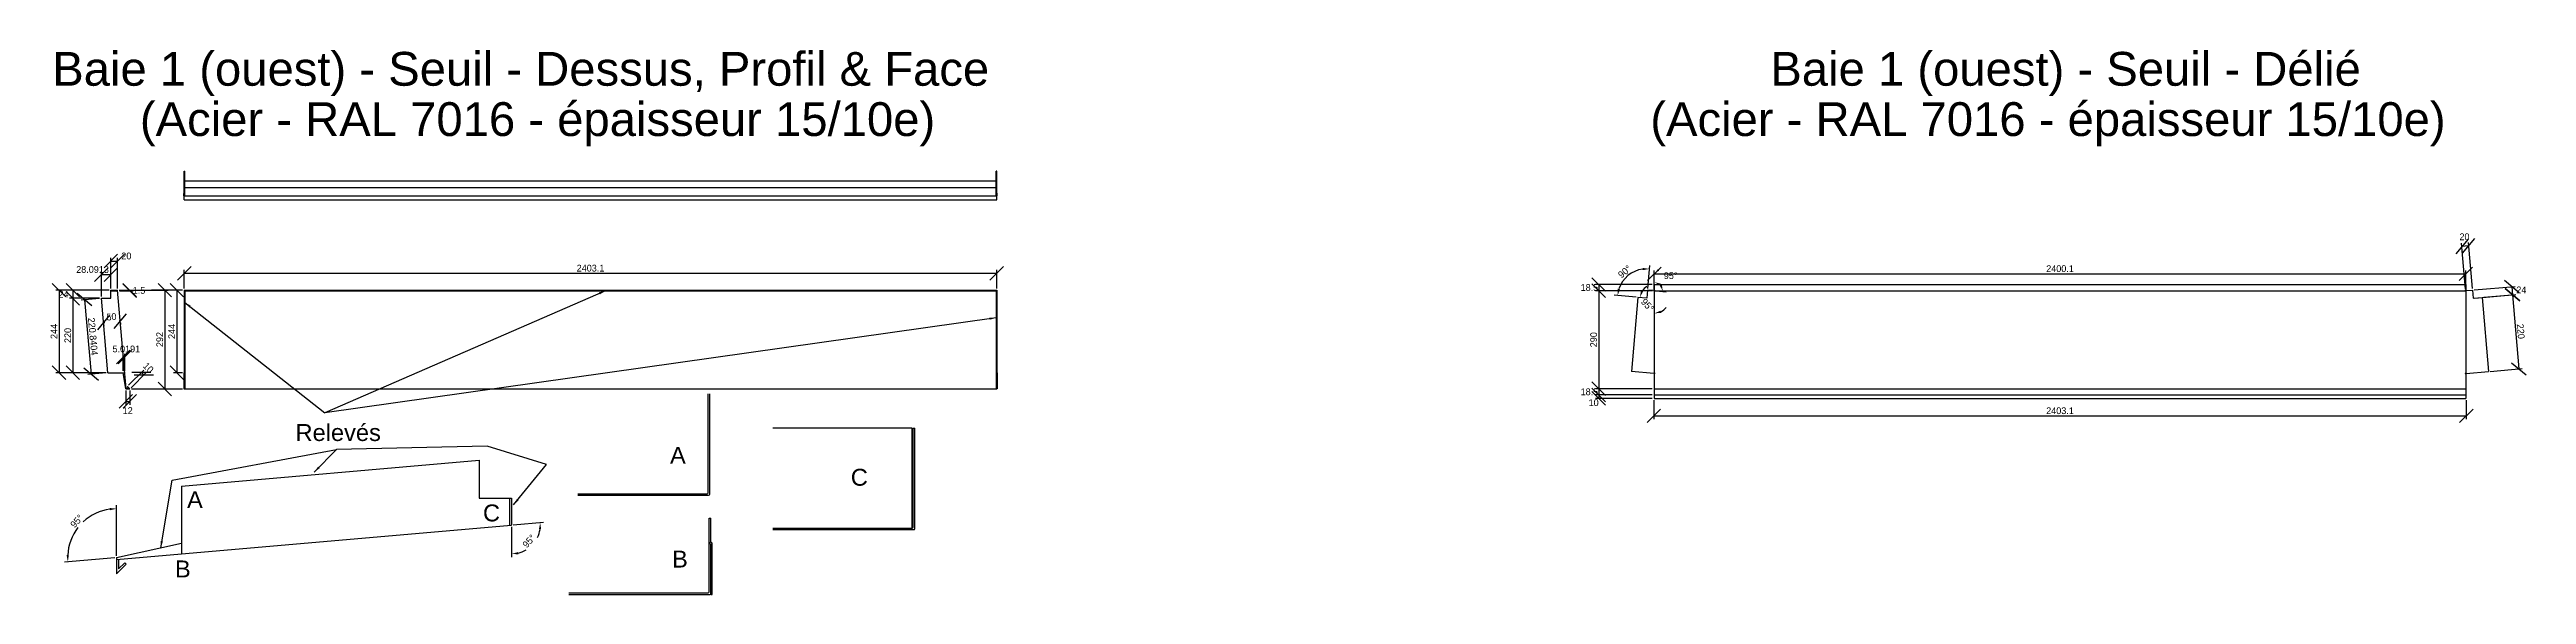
# Model space of a CAD drawing. Header units: millimetres. Extents: x 62 to 7388, y 298 to 1909.
import ezdxf

# ---------------------------------------------------------------- set-up
doc = ezdxf.new("R2010")
doc.units = ezdxf.units.MM
doc.layers.get('Defpoints').update_dxf_attribs({"true_color": 0xffffff})
doc.layers.add('0 ... Seuil ... Rectangle', color=5, linetype='Continuous', lineweight=25, true_color=0x0000ff)
doc.layers.add('0 ... Seuil ... Rectangle ... Cotes Angles', color=4, linetype='Continuous', lineweight=25, true_color=0x00ffff)
doc.styles.add('QCADDimTextStyle', font='txt')
doc.styles.add('textstyle11', font='')
doc.styles.add('textstyle12', font='')
doc.styles.add('textstyle13', font='')
doc.styles.add('textstyle14', font='')
doc.styles.add('textstyle15', font='')
doc.styles.add('textstyle16', font='')
doc.styles.add('textstyle17', font='')
doc.styles.add('textstyle18', font='')
doc.styles.add('textstyle19', font='')
doc.styles.add('textstyle20', font='')
doc.styles.add('textstyle21', font='')
doc.styles.get('textstyle11').set_extended_font_data('Liberation Sans')
doc.styles.get('textstyle12').set_extended_font_data('Liberation Sans')
doc.styles.get('textstyle13').set_extended_font_data('Liberation Sans')
doc.styles.get('textstyle14').set_extended_font_data('Liberation Sans')
doc.styles.get('textstyle15').set_extended_font_data('Liberation Sans')
doc.styles.get('textstyle16').set_extended_font_data('Liberation Sans')
doc.styles.get('textstyle17').set_extended_font_data('Liberation Sans')
doc.styles.get('textstyle18').set_extended_font_data('Liberation Sans')
doc.styles.get('textstyle19').set_extended_font_data('Liberation Sans')
doc.styles.get('textstyle20').set_extended_font_data('Liberation Sans')
doc.styles.get('textstyle21').set_extended_font_data('Liberation Sans')
doc.dimstyles.new('QCADDimStyle', dxfattribs={"dimtxt": 20, "dimasz": 20, "dimexe": 10, "dimexo": 5, "dimgap": 5, "dimtad": 1, "dimtoh": 1, "dimdec": 4, "dimzin": 0, "dimdsep": 46, "dimtxsty": 'QCADDimTextStyle', "dimcen": 0.09, "dimadec": 0, "dimazin": 0, "dimtfac": 1, "dimtdec": 4, "dimtofl": 0, "dimtmove": 0, "dimatfit": 3, "dimfxl": 1, "dimtolj": 1, "dimtzin": 0, "dimarcsym": 0})

# ---------------------------------------------------------------- blocks, each defined once
blk = doc.blocks.new('*D1')
at = {"layer": '0 ... Seuil ... Rectangle ... Cotes Angles', "color": 0, "lineweight": -2}
for p, q in [((187.4, 1151.1), (144.1, 1187.5)), ((210.3, 1173.2), (155.8, 1168.4)), ((165.8, 1169.3), (185, 949.3)), ((163.4, 967.5), (206.7, 931.1)), ((229.6, 953.2), (175.1, 948.4))]:
    blk.add_line(p, q, dxfattribs=at)
at = {"layer": 'Defpoints', "color": 0}
for p in [(215.3, 1173.6), (234.6, 953.6), (185, 949.3)]:
    blk.add_point(p, dxfattribs=at)
at = {"layer": '0 ... Seuil ... Rectangle ... Cotes Angles', "color": 0, "insert": (190.3, 1060.6), "char_height": 20, "attachment_point": 5, "rotation": 275, "style": 'QCADDimTextStyle'}
blk.add_mtext('\\A1;220.8404', dxfattribs=at)
blk = doc.blocks.new('*D2')
at = {"layer": '0 ... Seuil ... Rectangle ... Cotes Angles', "color": 0, "lineweight": -2}
for p, q in [((151.1, 1177.6), (111.1, 1217.6)), ((111.1, 1193.6), (151.1, 1153.6)), ((238.4, 1197.6), (121.1, 1197.6)), ((210.3, 1173.6), (121.1, 1173.6)), ((131.1, 1197.6), (131.1, 1173.6))]:
    blk.add_line(p, q, dxfattribs=at)
at = {"layer": 'Defpoints', "color": 0}
for p in [(131.1, 1173.6), (215.3, 1173.6), (243.4, 1197.6)]:
    blk.add_point(p, dxfattribs=at)
at = {"layer": '0 ... Seuil ... Rectangle ... Cotes Angles', "color": 0, "insert": (103.6, 1185.6), "char_height": 20, "attachment_point": 5, "style": 'QCADDimTextStyle'}
blk.add_mtext('\\A1;24', dxfattribs=at)
blk = doc.blocks.new('*D3')
at = {"layer": '0 ... Seuil ... Rectangle ... Cotes Angles', "color": 0, "lineweight": -2}
for p, q in [((151.1, 1153.6), (111.1, 1193.6)), ((210.3, 1173.6), (121.1, 1173.6)), ((131.1, 1173.6), (131.1, 953.6)), ((111.1, 973.6), (151.1, 933.6)), ((229.6, 953.6), (121.1, 953.6))]:
    blk.add_line(p, q, dxfattribs=at)
at = {"layer": 'Defpoints', "color": 0}
for p in [(215.3, 1173.6), (131.1, 953.6), (234.6, 953.6)]:
    blk.add_point(p, dxfattribs=at)
at = {"layer": '0 ... Seuil ... Rectangle ... Cotes Angles', "color": 0, "insert": (116.1, 1063.6), "char_height": 20, "attachment_point": 5, "rotation": 90, "style": 'QCADDimTextStyle'}
blk.add_mtext('\\A1;220', dxfattribs=at)
blk = doc.blocks.new('*D4')
at = {"layer": '0 ... Seuil ... Rectangle ... Cotes Angles', "color": 0, "lineweight": -2}
for p, q in [((268.4, 1197.6), (309.2, 1197.6)), ((268.6, 1196.1), (309.2, 1196.1)), ((279.2, 1217.6), (319.2, 1177.6)), ((319.2, 1176.1), (279.2, 1216.1))]:
    blk.add_line(p, q, dxfattribs=at)
at = {"layer": 'Defpoints', "color": 0}
for p in [(263.4, 1197.6), (263.6, 1196.1), (299.2, 1196.1)]:
    blk.add_point(p, dxfattribs=at)
at = {"layer": '0 ... Seuil ... Rectangle ... Cotes Angles', "color": 0, "insert": (326.7, 1196.9), "char_height": 20, "attachment_point": 5, "style": 'QCADDimTextStyle'}
blk.add_mtext('\\A1;1.5', dxfattribs=at)
blk = doc.blocks.new('*D5')
at = {"layer": '0 ... Seuil ... Rectangle ... Cotes Angles', "color": 0, "lineweight": -2}
for p, q in [((239.8, 1123.3), (203.5, 1079.9)), ((221.6, 1101.6), (225.4, 1101.9)), ((253.3, 1084.3), (289.6, 1127.6)), ((271.4, 1105.9), (267.6, 1105.6)), ((271.8, 1101.5), (272.3, 1096)), ((222, 1097.1), (222.5, 1091.6))]:
    blk.add_line(p, q, dxfattribs=at)
at = {"layer": 'Defpoints', "color": 0}
for p in [(221.6, 1102.1), (271.4, 1106.5), (271.4, 1105.9)]:
    blk.add_point(p, dxfattribs=at)
at = {"layer": '0 ... Seuil ... Rectangle ... Cotes Angles', "color": 0, "insert": (245.2, 1118.7), "char_height": 20, "attachment_point": 5, "rotation": 5, "style": 'QCADDimTextStyle'}
blk.add_mtext('\\A1;50', dxfattribs=at)
blk = doc.blocks.new('*D6')
at = {"layer": '0 ... Seuil ... Rectangle ... Cotes Angles', "color": 0, "lineweight": -2}
for p, q in [((268.4, 1197.6), (413.1, 1197.6)), ((423.1, 1177.6), (383.1, 1217.6)), ((403.1, 1197.6), (403.1, 905.6)), ((304.5, 905.6), (413.1, 905.6)), ((383.1, 925.6), (423.1, 885.6))]:
    blk.add_line(p, q, dxfattribs=at)
at = {"layer": 'Defpoints', "color": 0}
for p in [(263.4, 1197.6), (299.5, 905.6), (403.1, 905.6)]:
    blk.add_point(p, dxfattribs=at)
at = {"layer": '0 ... Seuil ... Rectangle ... Cotes Angles', "color": 0, "insert": (388.1, 1051.6), "char_height": 20, "attachment_point": 5, "rotation": 90, "style": 'QCADDimTextStyle'}
blk.add_mtext('\\A1;292', dxfattribs=at)
blk = doc.blocks.new('*D7')
at = {"layer": '0 ... Seuil ... Rectangle ... Cotes Angles', "color": 0, "lineweight": -2}
for p, q in [((295.9, 916.2), (340.8, 961.2)), ((303, 909.2), (347.9, 954.1)), ((362.1, 954.1), (305.5, 954.1)), ((333.8, 954.1), (340.8, 947)), ((312.6, 947), (369.1, 947))]:
    blk.add_line(p, q, dxfattribs=at)
at = {"layer": 'Defpoints', "color": 0}
for p in [(292.4, 912.7), (299.5, 905.6), (340.8, 947)]:
    blk.add_point(p, dxfattribs=at)
at = {"layer": '0 ... Seuil ... Rectangle ... Cotes Angles', "color": 0, "insert": (354.4, 968.3), "char_height": 20, "attachment_point": 5, "rotation": 315, "style": 'QCADDimTextStyle'}
blk.add_mtext('\\A1;10', dxfattribs=at)
blk = doc.blocks.new('*D8')
at = {"layer": '0 ... Seuil ... Rectangle ... Cotes Angles', "color": 0, "lineweight": -2}
for p, q in [((307.5, 888.8), (267.5, 848.8)), ((279.5, 848.8), (319.5, 888.8)), ((287.5, 900.6), (287.5, 858.8)), ((299.5, 900.6), (299.5, 858.8)), ((287.5, 868.8), (299.5, 868.8))]:
    blk.add_line(p, q, dxfattribs=at)
at = {"layer": 'Defpoints', "color": 0}
for p in [(287.5, 905.6), (299.5, 905.6), (299.5, 868.8)]:
    blk.add_point(p, dxfattribs=at)
at = {"layer": '0 ... Seuil ... Rectangle ... Cotes Angles', "color": 0, "insert": (293.3, 841.5), "char_height": 20, "attachment_point": 5, "style": 'QCADDimTextStyle'}
blk.add_mtext('\\A1;12', dxfattribs=at)
blk = doc.blocks.new('*D9')
at = {"layer": '0 ... Seuil ... Rectangle ... Cotes Angles', "color": 0, "lineweight": -2}
for p, q in [((458.4, 1177.6), (418.4, 1217.6)), ((455.5, 1197.6), (428.4, 1197.6)), ((438.4, 1197.6), (438.4, 953.6)), ((418.4, 973.6), (458.4, 933.6)), ((455.5, 953.6), (428.4, 953.6))]:
    blk.add_line(p, q, dxfattribs=at)
at = {"layer": 'Defpoints', "color": 0}
for p in [(460.5, 1197.6), (438.4, 953.6), (460.5, 953.6)]:
    blk.add_point(p, dxfattribs=at)
at = {"layer": '0 ... Seuil ... Rectangle ... Cotes Angles', "color": 0, "insert": (423.4, 1075.6), "char_height": 20, "attachment_point": 5, "rotation": 90, "style": 'QCADDimTextStyle'}
blk.add_mtext('\\A1;244', dxfattribs=at)
blk = doc.blocks.new('*D10')
at = {"layer": '0 ... Seuil ... Rectangle ... Cotes Angles', "color": 0, "lineweight": -2}
for p, q in [((480.5, 1267.7), (440.5, 1227.7)), ((460.5, 1202.6), (460.5, 1257.7)), ((460.5, 1247.7), (2863.6, 1247.7)), ((2843.6, 1227.7), (2883.6, 1267.7)), ((2863.6, 1202.6), (2863.6, 1257.7))]:
    blk.add_line(p, q, dxfattribs=at)
at = {"layer": 'Defpoints', "color": 0}
for p in [(2863.6, 1247.7), (460.5, 1197.6), (2863.6, 1197.6)]:
    blk.add_point(p, dxfattribs=at)
at = {"layer": '0 ... Seuil ... Rectangle ... Cotes Angles', "color": 0, "insert": (1662.1, 1262.7), "char_height": 20, "attachment_point": 5, "style": 'QCADDimTextStyle'}
blk.add_mtext('\\A1;2403.1', dxfattribs=at)
blk = doc.blocks.new('*D11')
at = {"layer": '0 ... Seuil ... Rectangle ... Cotes Angles', "color": 0, "lineweight": -2}
for p, q in [((110.2, 1177.6), (70.2, 1217.6)), ((238.4, 1197.6), (80.2, 1197.6)), ((90.2, 1197.6), (90.2, 953.6)), ((70.2, 973.6), (110.2, 933.6)), ((229.6, 953.6), (80.2, 953.6))]:
    blk.add_line(p, q, dxfattribs=at)
at = {"layer": 'Defpoints', "color": 0}
for p in [(243.4, 1197.6), (90.2, 953.6), (234.6, 953.6)]:
    blk.add_point(p, dxfattribs=at)
at = {"layer": '0 ... Seuil ... Rectangle ... Cotes Angles', "color": 0, "insert": (75.2, 1075.6), "char_height": 20, "attachment_point": 5, "rotation": 90, "style": 'QCADDimTextStyle'}
blk.add_mtext('\\A1;244', dxfattribs=at)
blk = doc.blocks.new('*D12')
at = {"layer": '0 ... Seuil ... Rectangle ... Cotes Angles', "color": 0, "lineweight": -2}
for p, q in [((260.4, 411.5), (260.4, 561.3)), ((255.4, 406.1), (106.2, 393))]:
    blk.add_line(p, q, dxfattribs=at)
for start, end in [(97.92113, 132.85173), (142.14827, 177.07887)]:
    blk.add_arc((260.4, 406.5), 144.8, start, end, dxfattribs=at)
at = {"layer": '0 ... Seuil ... Rectangle ... Cotes Angles', "color": 0}
for points in [[(240.7, 546.6), (240.2, 553.3), (260.4, 551.3)], [(112.5, 413.9), (119.1, 414), (116.1, 393.9)]]:
    blk.add_solid(points, dxfattribs=at)
at = {"layer": 'Defpoints', "color": 0}
for p in [(184.4, 529.8), (260.4, 406.5), (260.4, 406.5), (452.4, 423.3), (260.4, 358.5)]:
    blk.add_point(p, dxfattribs=at)
at = {"layer": '0 ... Seuil ... Rectangle ... Cotes Angles', "color": 0, "insert": (142.6, 514.5), "char_height": 20, "attachment_point": 5, "rotation": 47.5, "style": 'QCADDimTextStyle'}
blk.add_mtext('\\A1;95%%d', dxfattribs=at)
blk = doc.blocks.new('*D13')
at = {"layer": '0 ... Seuil ... Rectangle ... Cotes Angles', "color": 0, "lineweight": -2}
for p, q in [((1428.4, 497.7), (1428.4, 407.4)), ((1433.4, 503.1), (1523.4, 511))]:
    blk.add_line(p, q, dxfattribs=at)
for start, end in [(334.53524, 351.54078), (283.45922, 300.46476)]:
    blk.add_arc((1428.4, 502.7), 85.3, start, end, dxfattribs=at)
at = {"layer": '0 ... Seuil ... Rectangle ... Cotes Angles', "color": 0}
for points in [[(1516.1, 490), (1509.5, 490.2), (1513.4, 510.1)], [(1447.8, 423), (1448.6, 416.4), (1428.4, 417.4)]]:
    blk.add_solid(points, dxfattribs=at)
at = {"layer": 'Defpoints', "color": 0}
for p in [(1428.4, 582.7), (1427.5, 502.6), (1428.4, 503.6), (266.4, 401), (1473.2, 430.1)]:
    blk.add_point(p, dxfattribs=at)
at = {"layer": '0 ... Seuil ... Rectangle ... Cotes Angles', "color": 0, "insert": (1480.2, 455.2), "char_height": 20, "attachment_point": 5, "rotation": 47.5, "style": 'QCADDimTextStyle'}
blk.add_mtext('\\A1;95%%d', dxfattribs=at)
blk = doc.blocks.new('*D14')
at = {"layer": '0 ... Seuil ... Rectangle ... Cotes Angles', "color": 0, "lineweight": -2}
for p, q in [((259.7, 979.8), (299.7, 1019.8)), ((304.8, 1019.8), (264.8, 979.8)), ((279.7, 958.6), (279.7, 1009.8)), ((284.8, 958.6), (284.8, 1009.8))]:
    blk.add_line(p, q, dxfattribs=at)
at = {"layer": 'Defpoints', "color": 0}
for p in [(279.7, 953.6), (284.8, 999.8), (284.8, 953.6)]:
    blk.add_point(p, dxfattribs=at)
at = {"layer": '0 ... Seuil ... Rectangle ... Cotes Angles', "color": 0, "insert": (289.2, 1023.7), "char_height": 20, "attachment_point": 5, "style": 'QCADDimTextStyle'}
blk.add_mtext('\\A1;5.0191', dxfattribs=at)
blk = doc.blocks.new('*D15')
at = {"layer": '0 ... Seuil ... Rectangle ... Cotes Angles', "color": 0, "lineweight": -2}
for p, q in [((263.4, 1303.7), (223.4, 1263.7)), ((243.4, 1263.7), (283.4, 1303.7)), ((243.4, 1202.6), (243.4, 1293.7)), ((243.4, 1283.7), (263.4, 1283.7)), ((263.4, 1202.6), (263.4, 1293.7))]:
    blk.add_line(p, q, dxfattribs=at)
at = {"layer": 'Defpoints', "color": 0}
for p in [(263.4, 1283.7), (243.4, 1197.6), (263.4, 1197.6)]:
    blk.add_point(p, dxfattribs=at)
at = {"layer": '0 ... Seuil ... Rectangle ... Cotes Angles', "color": 0, "insert": (289.2, 1298.7), "char_height": 20, "attachment_point": 5, "style": 'QCADDimTextStyle'}
blk.add_mtext('\\A1;20', dxfattribs=at)
blk = doc.blocks.new('*D16')
at = {"layer": '0 ... Seuil ... Rectangle ... Cotes Angles', "color": 0, "lineweight": -2}
for p, q in [((235.3, 1263.7), (195.3, 1223.7)), ((215.3, 1178.6), (215.3, 1253.7)), ((223.4, 1223.7), (263.4, 1263.7)), ((243.4, 1202.6), (243.4, 1253.7)), ((215.3, 1243.7), (243.4, 1243.7))]:
    blk.add_line(p, q, dxfattribs=at)
at = {"layer": 'Defpoints', "color": 0}
for p in [(215.3, 1173.6), (243.4, 1243.7), (243.4, 1197.6)]:
    blk.add_point(p, dxfattribs=at)
at = {"layer": '0 ... Seuil ... Rectangle ... Cotes Angles', "color": 0, "insert": (189.2, 1258.7), "char_height": 20, "attachment_point": 5, "style": 'QCADDimTextStyle'}
blk.add_mtext('\\A1;28.0913', dxfattribs=at)
blk = doc.blocks.new('*D17')
at = {"layer": '0 ... Seuil ... Rectangle ... Cotes Angles', "color": 0, "lineweight": -2}
for p, q in [((4828.7, 1266.2), (4788.7, 1226.2)), ((4808.7, 1201.1), (4808.7, 1256.2)), ((4808.7, 1246.2), (7208.8, 1246.2)), ((7188.8, 1226.2), (7228.8, 1266.2)), ((7208.8, 1201.1), (7208.8, 1256.2))]:
    blk.add_line(p, q, dxfattribs=at)
at = {"layer": 'Defpoints', "color": 0}
for p in [(7208.8, 1246.2), (4808.7, 1196.1), (7208.8, 1196.1)]:
    blk.add_point(p, dxfattribs=at)
at = {"layer": '0 ... Seuil ... Rectangle ... Cotes Angles', "color": 0, "insert": (6008.7, 1261.2), "char_height": 20, "attachment_point": 5, "style": 'QCADDimTextStyle'}
blk.add_mtext('\\A1;2400.1', dxfattribs=at)
blk = doc.blocks.new('*D18')
at = {"layer": '0 ... Seuil ... Rectangle ... Cotes Angles', "color": 0, "lineweight": -2}
for p, q in [((4827.2, 845.9), (4787.2, 805.9)), ((4807.2, 872.6), (4807.2, 815.9)), ((4807.2, 825.9), (7210.3, 825.9)), ((7190.3, 805.9), (7230.3, 845.9)), ((7210.3, 872.6), (7210.3, 815.9))]:
    blk.add_line(p, q, dxfattribs=at)
at = {"layer": 'Defpoints', "color": 0}
for p in [(4807.2, 877.6), (7210.3, 877.6), (7210.3, 825.9)]:
    blk.add_point(p, dxfattribs=at)
at = {"layer": '0 ... Seuil ... Rectangle ... Cotes Angles', "color": 0, "insert": (6008.7, 840.9), "char_height": 20, "attachment_point": 5, "style": 'QCADDimTextStyle'}
blk.add_mtext('\\A1;2403.1', dxfattribs=at)
blk = doc.blocks.new('*D19')
at = {"layer": '0 ... Seuil ... Rectangle ... Cotes Angles', "color": 0, "lineweight": -2}
for p, q in [((4664.2, 1194.6), (4624.2, 1234.6)), ((4624.2, 1216.1), (4664.2, 1176.1)), ((4802.2, 1214.6), (4634.2, 1214.6)), ((4803.7, 1196.1), (4634.2, 1196.1)), ((4644.2, 1214.6), (4644.2, 1196.1))]:
    blk.add_line(p, q, dxfattribs=at)
at = {"layer": 'Defpoints', "color": 0}
for p in [(4644.2, 1196.1), (4807.2, 1214.6), (4808.7, 1196.1)]:
    blk.add_point(p, dxfattribs=at)
at = {"layer": '0 ... Seuil ... Rectangle ... Cotes Angles', "color": 0, "insert": (4616.7, 1205.4), "char_height": 20, "attachment_point": 5, "style": 'QCADDimTextStyle'}
blk.add_mtext('\\A1;18.5', dxfattribs=at)
blk = doc.blocks.new('*D20')
at = {"layer": '0 ... Seuil ... Rectangle ... Cotes Angles', "color": 0, "lineweight": -2}
for p, q in [((4664.2, 1176.1), (4624.2, 1216.1)), ((4803.7, 1196.1), (4634.2, 1196.1)), ((4644.2, 1196.1), (4644.2, 906.1)), ((4624.2, 926.1), (4664.2, 886.1)), ((4802.2, 906.1), (4634.2, 906.1))]:
    blk.add_line(p, q, dxfattribs=at)
at = {"layer": 'Defpoints', "color": 0}
for p in [(4808.7, 1196.1), (4644.2, 906.1), (4807.2, 906.1)]:
    blk.add_point(p, dxfattribs=at)
at = {"layer": '0 ... Seuil ... Rectangle ... Cotes Angles', "color": 0, "insert": (4629.2, 1051.1), "char_height": 20, "attachment_point": 5, "rotation": 90, "style": 'QCADDimTextStyle'}
blk.add_mtext('\\A1;290', dxfattribs=at)
blk = doc.blocks.new('*D21')
at = {"layer": '0 ... Seuil ... Rectangle ... Cotes Angles', "color": 0, "lineweight": -2}
for p, q in [((4664.2, 886.1), (4624.2, 926.1)), ((4624.2, 907.6), (4664.2, 867.6)), ((4802.2, 906.1), (4634.2, 906.1)), ((4802.2, 887.6), (4634.2, 887.6)), ((4644.2, 906.1), (4644.2, 887.6))]:
    blk.add_line(p, q, dxfattribs=at)
at = {"layer": 'Defpoints', "color": 0}
for p in [(4644.2, 887.6), (4807.2, 906.1), (4807.2, 887.6)]:
    blk.add_point(p, dxfattribs=at)
at = {"layer": '0 ... Seuil ... Rectangle ... Cotes Angles', "color": 0, "insert": (4616.7, 896.9), "char_height": 20, "attachment_point": 5, "style": 'QCADDimTextStyle'}
blk.add_mtext('\\A1;18.5', dxfattribs=at)
blk = doc.blocks.new('*D22')
at = {"layer": '0 ... Seuil ... Rectangle ... Cotes Angles', "color": 0, "lineweight": -2}
for p, q in [((4664.2, 867.6), (4624.2, 907.6)), ((4624.2, 897.6), (4664.2, 857.6)), ((4802.2, 887.6), (4634.2, 887.6)), ((4644.2, 887.6), (4644.2, 877.6)), ((4802.2, 877.6), (4634.2, 877.6))]:
    blk.add_line(p, q, dxfattribs=at)
at = {"layer": 'Defpoints', "color": 0}
for p in [(4807.2, 887.6), (4644.2, 877.6), (4807.2, 877.6)]:
    blk.add_point(p, dxfattribs=at)
at = {"layer": '0 ... Seuil ... Rectangle ... Cotes Angles', "color": 0, "insert": (4629.2, 864.7), "char_height": 20, "attachment_point": 5, "style": 'QCADDimTextStyle'}
blk.add_mtext('\\A1;10', dxfattribs=at)
blk = doc.blocks.new('*D23')
at = {"layer": '0 ... Seuil ... Rectangle ... Cotes Angles', "color": 0, "lineweight": -2}
for p, q in [((4808.7, 1201.1), (4808.7, 1231.6)), ((4813.7, 1195.7), (4844, 1193))]:
    blk.add_line(p, q, dxfattribs=at)
blk.add_arc((4808.7, 1196.1), 25.4, 41.27552, 43.72448, dxfattribs=at)
at = {"layer": '0 ... Seuil ... Rectangle ... Cotes Angles', "color": 0}
for points in [[(4828.4, 1216.8), (4825.8, 1210.7), (4808.7, 1221.6)], [(4824.6, 1211.9), (4831, 1214), (4834, 1193.9)]]:
    blk.add_solid(points, dxfattribs=at)
at = {"layer": 'Defpoints', "color": 0}
for p in [(4788.7, 1197.9), (4808.7, 1196.1), (4808.7, 1196.1), (4831.4, 1207.6), (4808.7, 951.2)]:
    blk.add_point(p, dxfattribs=at)
at = {"layer": '0 ... Seuil ... Rectangle ... Cotes Angles', "color": 0, "insert": (4856.9, 1240.4), "char_height": 20, "attachment_point": 5, "style": 'QCADDimTextStyle'}
blk.add_mtext('\\A1;95%%d', dxfattribs=at)
blk = doc.blocks.new('*D24')
at = {"layer": '0 ... Seuil ... Rectangle ... Cotes Angles', "color": 0, "lineweight": -2}
for p, q in [((4789.2, 1202.9), (4795.1, 1270.6)), ((4755.4, 1176.7), (4690, 1182.4))]:
    blk.add_line(p, q, dxfattribs=at)
blk.add_arc((4786.7, 1174), 87, 98.19981, 161.80019, dxfattribs=at)
at = {"layer": '0 ... Seuil ... Rectangle ... Cotes Angles', "color": 0}
for points in [[(4774.3, 1256.8), (4774.2, 1263.4), (4794.2, 1260.6)], [(4700.7, 1201.8), (4707.3, 1200.5), (4700, 1181.6)]]:
    blk.add_solid(points, dxfattribs=at)
at = {"layer": 'Defpoints', "color": 0}
for p in [(4749.9, 1252.8), (4760.4, 1176.3), (4786.7, 1174), (4786.7, 1174), (4788.7, 1197.9)]:
    blk.add_point(p, dxfattribs=at)
at = {"layer": '0 ... Seuil ... Rectangle ... Cotes Angles', "color": 0, "insert": (4720.8, 1252.5), "char_height": 20, "attachment_point": 5, "rotation": 40, "style": 'QCADDimTextStyle'}
blk.add_mtext('\\A1;90%%d', dxfattribs=at)
blk = doc.blocks.new('*D25')
at = {"layer": '0 ... Seuil ... Rectangle ... Cotes Angles', "color": 0, "lineweight": -2}
for start, end in [(121.11521, 148.05761), (296.94239, 323.88479)]:
    blk.add_arc((4808.7, 1172), 42.9, start, end, dxfattribs=at)
at = {"layer": '0 ... Seuil ... Rectangle ... Cotes Angles', "color": 0}
for points in [[(4769.1, 1195.8), (4775.4, 1193.7), (4765.9, 1175.8)], [(4827.3, 1137), (4828.9, 1130.5), (4808.7, 1129.1)]]:
    blk.add_solid(points, dxfattribs=at)
at = {"layer": 'Defpoints', "color": 0}
for p in [(4760.4, 1176.3), (4786.7, 1174), (4808.7, 1196.1), (4770.3, 1152.8), (4808.7, 951.2)]:
    blk.add_point(p, dxfattribs=at)
at = {"layer": '0 ... Seuil ... Rectangle ... Cotes Angles', "color": 0, "insert": (4788.4, 1153.5), "char_height": 20, "attachment_point": 5, "rotation": 312.5, "style": 'QCADDimTextStyle'}
blk.add_mtext('\\A1;95%%d', dxfattribs=at)
blk = doc.blocks.new('*D26')
at = {"layer": '0 ... Seuil ... Rectangle ... Cotes Angles', "color": 0, "lineweight": -2}
for p, q in [((7215.5, 1348.8), (7179.1, 1305.5)), ((7208.3, 1201.1), (7196.4, 1337.1)), ((7217.2, 1328.9), (7197.3, 1327.2)), ((7199, 1307.2), (7235.4, 1350.6)), ((7228.3, 1202.9), (7216.4, 1338.9))]:
    blk.add_line(p, q, dxfattribs=at)
at = {"layer": 'Defpoints', "color": 0}
for p in [(7197.3, 1327.2), (7208.8, 1196.1), (7228.7, 1197.9)]:
    blk.add_point(p, dxfattribs=at)
at = {"layer": '0 ... Seuil ... Rectangle ... Cotes Angles', "color": 0, "insert": (7204.9, 1355.4), "char_height": 20, "attachment_point": 5, "style": 'QCADDimTextStyle'}
blk.add_mtext('\\A1;20', dxfattribs=at)
blk = doc.blocks.new('*D27')
at = {"layer": '0 ... Seuil ... Rectangle ... Cotes Angles', "color": 0, "lineweight": -2}
for p, q in [((7233.7, 1198.3), (7354.7, 1208.9)), ((7235.8, 1174.4), (7356.7, 1185)), ((7366.4, 1189.8), (7323, 1226.2)), ((7325.1, 1202.3), (7368.5, 1165.9)), ((7344.7, 1208), (7346.8, 1184.1))]:
    blk.add_line(p, q, dxfattribs=at)
at = {"layer": 'Defpoints', "color": 0}
for p in [(7228.7, 1197.9), (7230.8, 1174), (7346.8, 1184.1)]:
    blk.add_point(p, dxfattribs=at)
at = {"layer": '0 ... Seuil ... Rectangle ... Cotes Angles', "color": 0, "insert": (7373.1, 1198.5), "char_height": 20, "attachment_point": 5, "style": 'QCADDimTextStyle'}
blk.add_mtext('\\A1;24', dxfattribs=at)
blk = doc.blocks.new('*D28')
at = {"layer": '0 ... Seuil ... Rectangle ... Cotes Angles', "color": 0, "lineweight": -2}
for p, q in [((7262.1, 1176.7), (7356.7, 1185)), ((7368.5, 1165.9), (7325.1, 1202.3)), ((7346.8, 1184.1), (7366, 965)), ((7281.2, 957.5), (7375.9, 965.8)), ((7344.3, 983.1), (7387.6, 946.8))]:
    blk.add_line(p, q, dxfattribs=at)
at = {"layer": 'Defpoints', "color": 0}
for p in [(7257.1, 1176.3), (7276.3, 957.1), (7366, 965)]:
    blk.add_point(p, dxfattribs=at)
at = {"layer": '0 ... Seuil ... Rectangle ... Cotes Angles', "color": 0, "insert": (7371.3, 1075.8), "char_height": 20, "attachment_point": 5, "rotation": 275, "style": 'QCADDimTextStyle'}
blk.add_mtext('\\A1;220', dxfattribs=at)

msp = doc.modelspace()

# ---------------------------------------------------------------- linework, layer by layer
at = {"layer": '0 ... Seuil ... Rectangle'}
for p, q in [((460.50126, 1478.12491), (460.50126, 1549.25714)), ((460.50126, 1549.25714), (462.00126, 1549.25714)), ((462.00126, 1477.12491), (462.00126, 1549.25714)), ((2862.10126, 1477.12491), (2862.10126, 1549.25714)), ((2863.60126, 1549.25714), (2862.10126, 1549.25714)), ((2863.60126, 1478.12491), (2863.60126, 1549.25714)), ((459.00126, 1477.12491), (459.00126, 1483.83774)), ((460.50126, 1477.12491), (459.00126, 1477.12491)), ((460.00126, 1484.83774), (460.50126, 1484.83774)), ((460.50126, 1484.83774), (461.00126, 1484.83774)), ((460.50126, 1465.12491), (460.50126, 1478.12491)), ((461.50126, 1477.12491), (2862.60126, 1477.12491)), ((462.00126, 1521.16587), (2862.10126, 1521.16587)), ((462.00126, 1501.16587), (2862.10126, 1501.16587)), ((462.00126, 1477.12491), (462.00126, 1483.83774)), ((2862.10126, 1477.12491), (2862.10126, 1483.83774)), ((2863.10126, 1484.83774), (2863.60126, 1484.83774)), ((2864.10126, 1484.83774), (2863.60126, 1484.83774)), ((2863.60126, 1465.12491), (2863.60126, 1478.12491)), ((2863.60126, 1477.12491), (2865.10126, 1477.12491)), ((2865.10126, 1477.12491), (2865.10126, 1483.83774)), ((460.50126, 1465.12491), (2863.60126, 1465.12491)), ((234.57517, 953.63351), (215.32766, 1173.63351)), ((215.32766, 1173.63351), (243.41892, 1173.63351)), ((243.41892, 1197.63351), (263.41892, 1197.63351)), ((243.41892, 1173.63351), (243.41892, 1197.63351)), ((243.41892, 1196.13351), (263.55016, 1196.13351)), ((288.96561, 905.63351), (263.41892, 1197.63351)), ((460.50126, 1197.63351), (2863.60126, 1197.63351)), ((460.50126, 1197.63351), (460.50126, 905.63351)), ((460.50126, 1196.13351), (2863.60126, 1196.13351)), ((462.00126, 1196.13351), (462.00126, 905.63351)), ((2862.10126, 1196.13351), (2862.10126, 905.63351)), ((2863.60126, 1197.63351), (2863.60126, 905.63351)), ((4760.35439, 1176.26889), (4741.18013, 957.10605)), ((4786.6542, 1173.96795), (4760.35439, 1176.26889)), ((4788.74594, 1197.87662), (4786.6542, 1173.96795)), ((4807.17554, 1196.26424), (4788.74594, 1197.87662)), ((4808.66984, 1214.63351), (7208.76984, 1214.63351)), ((4808.66984, 1214.63351), (4808.66984, 1197.63351)), ((4808.66984, 1194.63351), (4808.66984, 952.70147)), ((4810.16984, 1196.13351), (7207.26984, 1196.13351)), ((7208.76984, 1214.63351), (7208.76984, 1197.63351)), ((7208.76984, 1194.63351), (7208.76984, 952.70147)), ((7210.26413, 1196.26424), (7228.69373, 1197.87662)), ((7228.69373, 1197.87662), (7230.78547, 1173.96795)), ((7230.78547, 1173.96795), (7257.08528, 1176.26889)), ((7257.08528, 1176.26889), (7276.25954, 957.10605)), ((270.07701, 1104.32067), (269.94628, 1105.81496)), ((234.57517, 953.63351), (284.76616, 953.63351)), ((287.45988, 905.63351), (279.74706, 953.63351)), ((459.00126, 953.63351), (462.00126, 953.63351)), ((459.00126, 953.63351), (459.00126, 905.63351)), ((2862.10126, 953.63351), (2865.10126, 953.63351)), ((2865.10126, 953.63351), (2865.10126, 905.63351)), ((4807.17554, 951.3322), (4741.18013, 957.10605)), ((7210.26413, 951.3322), (7276.25954, 957.10605)), ((287.45988, 905.63351), (299.45988, 905.63351)), ((288.83438, 907.13351), (295.83856, 907.13351)), ((291.32816, 911.64392), (292.38882, 912.70458)), ((291.32816, 911.64392), (295.83856, 907.13351)), ((292.38882, 912.70458), (299.45988, 905.63351)), ((459.00126, 905.63351), (460.50126, 905.63351)), ((460.50126, 905.63351), (2863.60126, 905.63351)), ((2010.0961, 598.45238), (2010.0961, 890.95238)), ((2014.5961, 593.95238), (2014.5961, 890.95238)), ((2865.10126, 905.63351), (2863.60126, 905.63351)), ((4808.66984, 949.70147), (4808.66984, 877.63351)), ((4808.66984, 906.13351), (7208.76984, 906.13351)), ((4808.66984, 887.63351), (7208.76984, 887.63351)), ((7208.76984, 949.70147), (7208.76984, 877.63351)), ((4808.66984, 877.63351), (7208.76984, 877.63351)), ((2613.58081, 789.29777), (2201.08081, 789.29777)), ((2613.58081, 493.79777), (2613.58081, 789.29777)), ((2616.58081, 496.79777), (2616.58081, 789.29777)), ((2616.58081, 789.29777), (2621.08081, 789.29777)), ((2621.08081, 492.29777), (2621.08081, 789.29777)), ((452.37806, 618.07412), (1332.37806, 695.06414)), ((1332.37806, 695.06414), (1332.37806, 582.69909)), ((452.37806, 618.07412), (452.37806, 417.31015)), ((1624.5961, 595.45238), (2007.0961, 595.45238)), ((1624.5961, 590.95238), (2011.5961, 590.95238)), ((1332.37806, 582.69909), (1428.37806, 582.69909)), ((1422.37806, 582.69909), (1422.37806, 502.17415)), ((1428.37806, 582.69909), (1428.37806, 503.61542)), ((2013.25929, 447.56293), (2013.25929, 522.9856)), ((2013.25929, 522.9856), (2017.75929, 522.9856)), ((2017.75929, 452.06293), (2017.75929, 522.9856)), ((260.37806, 400.51233), (1427.46522, 502.61922)), ((260.37806, 406.53525), (452.37806, 449.43238)), ((2013.25929, 305.06293), (2013.25929, 447.56293)), ((2017.75929, 297.56293), (2017.75929, 447.56293)), ((2022.25929, 297.56293), (2022.25929, 447.56293)), ((2201.08081, 493.79777), (2613.58081, 493.79777)), ((2201.08081, 489.29777), (2618.08081, 489.29777)), ((260.37806, 406.53525), (260.37806, 358.53525)), ((288.66233, 386.81952), (260.37806, 358.53525)), ((266.37806, 401.03726), (266.37806, 373.02053)), ((284.41969, 391.06216), (266.37806, 373.02053)), ((284.41969, 391.06216), (288.66233, 386.81952)), ((1597.75929, 302.06293), (2010.25929, 302.06293)), ((1597.75929, 297.56293), (2014.75929, 297.56293)), ((2017.75929, 297.56293), (2022.25929, 297.56293))]:
    msp.add_line(p, q, dxfattribs=at)
msp.add_circle((4818.66984, 1256.15363), 1.5, dxfattribs=at)
for centre, radius, start, end in [((460.00126, 1483.83774), 1, 90, 180), ((461.50126, 1478.12491), 1, 180, 270), ((461.00126, 1483.83774), 1, 0, 90), ((2863.10126, 1483.83774), 1, 90, 180), ((2862.60126, 1478.12491), 1, 270, 0), ((2864.10126, 1483.83774), 1, 0, 90), ((4808.66984, 1196.13351), 1.5, 175, 90), ((7208.76984, 1196.13351), 1.5, 90, 5), ((4808.66984, 951.20147), 1.5, 270, 175), ((7208.76984, 951.20147), 1.5, 5, 270), ((2007.0961, 598.45238), 3, 270, 0), ((2011.5961, 593.95238), 3, 270, 0), ((1427.37806, 503.61542), 1, 275, 0), ((2017.75929, 447.56293), 4.5, 0, 180), ((2613.58081, 496.79777), 3, 270, 0), ((2618.08081, 492.29777), 3, 270, 0), ((2010.25929, 305.06293), 3, 270, 0), ((2014.75929, 300.56293), 3, 270, 0)]:
    msp.add_arc(centre, radius, start, end, dxfattribs=at)
at = {"layer": '0 ... Seuil ... Rectangle ... Cotes Angles'}
for p, q in [((455.50126, 1197.63351), (363.92909, 1197.63351)), ((363.92909, 905.63351), (455.50126, 905.63351))]:
    msp.add_line(p, q, dxfattribs=at)

# ---------------------------------------------------------------- texts
at = {"layer": '0 ... Seuil ... Rectangle ... Cotes Angles', "attachment_point": 1}
for s, insert, char_height, style in [('Baie 1 (ouest) - Seuil - Dessus, Profil & Face\\P', (69.99323, 1902.43707), 100, 'textstyle19'), ('Baie 1 (ouest) - Seuil - Délié\\P', (5151.73549, 1902.43707), 100, 'textstyle21'), ('(Acier - RAL 7016 - épaisseur 15/10e)', (329.21055, 1753.71579), 100, 'textstyle11'), ('(Acier - RAL 7016 - épaisseur 15/10e)', (4796.71316, 1753.71579), 100, 'textstyle20'), ('Relevés', (789.69774, 801.51442), 50, 'textstyle12'), ('A', (1897.30001, 734.25336), 50, 'textstyle18'), ('C', (2432.00324, 669.19441), 50, 'textstyle17'), ('A', (468.72545, 603.04641), 50, 'textstyle13'), ('C', (1344.088, 563.71579), 50, 'textstyle16'), ('B', (433.14634, 398.04295), 50, 'textstyle14'), ('B', (1903.39929, 427.25645), 50, 'textstyle15')]:
    msp.add_mtext(s, dxfattribs=dict(at, insert=insert, char_height=char_height, style=style))

# ---------------------------------------------------------------- dimensions: what is measured, and where the dimension line sits
at = {"layer": '0 ... Seuil ... Rectangle ... Cotes Angles'}
for p1, p2, distance, picture, middle in [((7228.69373, 1197.87662), (7208.76984, 1196.13351), -131.52815, '*D26', (7204.87157, 1355.42806)), ((4808.66984, 1196.13351), (7208.76984, 1196.13351), 50.02012, '*D17', (6008.71984, 1261.15363)), ((7228.69373, 1197.87662), (7230.78547, 1173.96795), 116.44568, '*D27', (7373.13753, 1198.46798)), ((7257.08528, 1176.26889), (7276.25954, 957.10605), 90.04541, '*D28', (7371.31809, 1075.84278))]:
    dim = msp.add_aligned_dim(p1=p1, p2=p2, distance=distance, dimstyle='QCADDimStyle', override={"dimtxt": 20, "dimasz": 20, "dimexe": 10, "dimexo": 5, "dimgap": 5, "dimzin": 8, "dimtsz": 20, "dimclrd": 0, "dimclre": 0, "dimclrt": 0, "dimazin": 2, "dimtmove": 2}, dxfattribs=at)
    dim.commit()
    dim.dimension.update_dxf_attribs({"geometry": picture, "text_midpoint": middle})
dim = msp.add_linear_dim(base=(243.41892, 1243.71579), p1=(215.32766, 1173.63351), p2=(243.41892, 1197.63351), dimstyle='QCADDimStyle', override={"dimtxt": 20, "dimasz": 20, "dimexe": 10, "dimexo": 5, "dimgap": 5, "dimzin": 8, "dimtsz": 20, "dimclrd": 0, "dimclre": 0, "dimclrt": 0, "dimazin": 2, "dimtmove": 2}, dxfattribs=at)
dim.commit()
dim.dimension.update_dxf_attribs({"geometry": '*D16', "text_midpoint": (189.21055, 1258.71579), "dimtype": 160})
for base, p1, p2, angle, picture, middle, dimtype in [((263.41892, 1283.71579), (243.41892, 1197.63351), (263.41892, 1197.63351), 0, '*D15', (289.21055, 1298.71579), 161), ((2863.60126, 1247.65363), (460.50126, 1197.63351), (2863.60126, 1197.63351), 0, '*D10', (1662.05126, 1262.65363), 161), ((90.16262, 953.63351), (243.41892, 1197.63351), (234.57517, 953.63351), 90, '*D11', (75.16262, 1075.63351), 160), ((131.05338, 953.63351), (215.32766, 1173.63351), (234.57517, 953.63351), 90, '*D3', (116.05338, 1063.63351), 160), ((185.02948, 949.29882), (215.32766, 1173.63351), (234.57517, 953.63351), 275, '*D1', (190.34865, 1060.60616), 161), ((403.09469, 905.63351), (263.41892, 1197.63351), (299.45988, 905.63351), 90, '*D6', (388.09469, 1051.63351), 160), ((438.39143, 953.63351), (460.50126, 1197.63351), (460.50126, 953.63351), 270, '*D9', (423.39143, 1075.63351), 161), ((271.44057, 1105.9457), (221.58417, 1102.12131), (271.3939, 1106.4791), 5, '*D5', (245.22837, 1118.70972), 161), ((284.76616, 999.82069), (279.74706, 953.63351), (284.76616, 953.63351), 0, '*D14', (289.21055, 1023.71579), 161), ((340.84964, 947.02326), (292.38882, 912.70458), (299.45988, 905.63351), 315, '*D7', (354.41686, 968.25662), 161), ((299.45988, 868.76956), (287.45988, 905.63351), (299.45988, 905.63351), 0, '*D8', (293.34269, 841.51131), 161), ((4644.23533, 877.63351), (4807.16984, 887.63351), (4807.16984, 877.63351), 90, '*D22', (4629.23533, 864.72554), 160)]:
    dim = msp.add_linear_dim(base=base, p1=p1, p2=p2, angle=angle, dimstyle='QCADDimStyle', override={"dimtxt": 20, "dimasz": 20, "dimexe": 10, "dimexo": 5, "dimgap": 5, "dimzin": 8, "dimtsz": 20, "dimclrd": 0, "dimclre": 0, "dimclrt": 0, "dimazin": 2, "dimtmove": 2}, dxfattribs=at)
    dim.commit()
    dim.dimension.update_dxf_attribs({"geometry": picture, "text_midpoint": middle, "dimtype": dimtype})
for base, line1, line2, picture, middle in [((4749.88416, 1252.82157), ((4788.74594, 1197.87662), (4786.6542, 1173.96795)), ((4786.6542, 1173.96795), (4760.35439, 1176.26889)), '*D24', (4720.78034, 1252.47336)), ((4831.41187, 1207.55498), ((4788.74594, 1197.87662), (4808.66984, 1196.13351)), ((4808.66984, 1196.13351), (4808.66984, 951.20147)), '*D23', (4856.92388, 1240.35019)), ((4770.30934, 1152.77647), ((4760.35439, 1176.26889), (4786.6542, 1173.96795)), ((4808.66984, 1196.13351), (4808.66984, 951.20147)), '*D25', (4788.43137, 1153.49669))]:
    dim = msp.add_angular_dim_2l(base=base, line1=line1, line2=line2, dimstyle='QCADDimStyle', override={"dimtxt": 20, "dimasz": 20, "dimexe": 10, "dimexo": 5, "dimgap": 5, "dimzin": 8, "dimtsz": 20, "dimclrd": 0, "dimclre": 0, "dimclrt": 0, "dimazin": 2, "dimtmove": 2}, dxfattribs=at)
    dim.commit()
    dim.dimension.update_dxf_attribs({"geometry": picture, "text_midpoint": middle})
for base, p1, p2, picture, middle in [((131.05338, 1173.63351), (243.41892, 1197.63351), (215.32766, 1173.63351), '*D2', (103.55338, 1185.63351)), ((299.21055, 1196.13351), (263.41892, 1197.63351), (263.55016, 1196.13351), '*D4', (326.71055, 1196.88351)), ((4644.23533, 1196.13351), (4807.16984, 1214.63351), (4808.66984, 1196.13351), '*D19', (4616.73533, 1205.38351)), ((4644.23533, 906.13351), (4808.66984, 1196.13351), (4807.16984, 906.13351), '*D20', (4629.23533, 1051.13351)), ((4644.23533, 887.63351), (4807.16984, 906.13351), (4807.16984, 887.63351), '*D21', (4616.73533, 896.88351))]:
    dim = msp.add_linear_dim(base=base, p1=p1, p2=p2, angle=90, dimstyle='QCADDimStyle', override={"dimtxt": 20, "dimasz": 20, "dimexe": 10, "dimexo": 5, "dimgap": 5, "dimzin": 8, "dimtsz": 20, "dimclrd": 0, "dimclre": 0, "dimclrt": 0, "dimazin": 2, "dimtmove": 2}, dxfattribs=at)
    dim.commit()
    dim.dimension.update_dxf_attribs({"geometry": picture, "text_midpoint": middle})
dim = msp.add_linear_dim(base=(7210.26984, 825.86894), p1=(4807.16984, 877.63351), p2=(7210.26984, 877.63351), dimstyle='QCADDimStyle', override={"dimtxt": 20, "dimasz": 20, "dimexe": 10, "dimexo": 5, "dimgap": 5, "dimzin": 8, "dimtsz": 20, "dimclrd": 0, "dimclre": 0, "dimclrt": 0, "dimazin": 2, "dimtmove": 2}, dxfattribs=at)
dim.commit()
dim.dimension.update_dxf_attribs({"geometry": '*D18', "text_midpoint": (6008.71984, 840.86894)})
for base, line1, line2, picture, middle in [((184.37147, 529.7607), ((452.37806, 423.33307), (260.37806, 406.53525)), ((260.37806, 406.53525), (260.37806, 358.53525)), '*D12', (142.57521, 514.48167)), ((1473.17742, 430.06827), ((266.37806, 401.03726), (1427.46522, 502.61922)), ((1428.37806, 503.61542), (1428.37806, 582.69909)), '*D13', (1480.23514, 455.18083))]:
    dim = msp.add_angular_dim_2l(base=base, line1=line1, line2=line2, dimstyle='QCADDimStyle', override={"dimtxt": 20, "dimasz": 20, "dimexe": 10, "dimexo": 5, "dimgap": 5, "dimzin": 8, "dimtsz": 20, "dimclrd": 0, "dimclre": 0, "dimclrt": 0, "dimazin": 2, "dimtmove": 2}, dxfattribs=at)
    dim.commit()
    dim.dimension.update_dxf_attribs({"geometry": picture, "text_midpoint": middle, "dimtype": 162})

# ---------------------------------------------------------------- leaders
for points in [[(1706.72768, 1196.13351), (876.30715, 834.7673)], [(462.00126, 1161.54039), (876.30715, 834.7673)], [(2862.10126, 1116.21354), (876.30715, 834.7673)], [(1434.7045, 562.92367), (1531.65664, 682.0774), (1356.33044, 735.98027), (910.37049, 726.04762)], [(391.0743, 435.73574), (424.25898, 636.116), (910.37049, 726.04762)], [(844.71453, 659.19938), (910.37049, 726.04762)]]:
    msp.add_leader(points, dimstyle='QCADDimStyle', dxfattribs=at)

doc.saveas('drawing.dxf')
